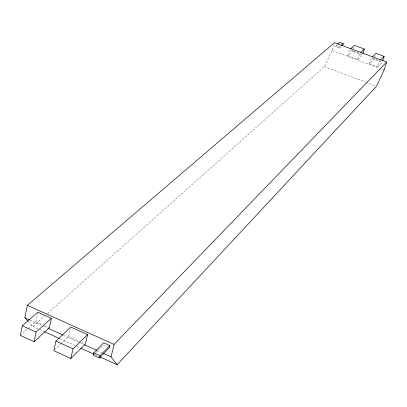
<?xml version="1.0" encoding="UTF-8"?>
<svg xmlns="http://www.w3.org/2000/svg" width="407" height="407" viewBox="0 0 407 407"><rect width="100%" height="100%" fill="white"/><g stroke="black" fill="none" stroke-linecap="round" stroke-linejoin="round"><path stroke-width="0.31" stroke-dasharray="2.04 1.53" d="M27.859 328.714L35.836 321.622L37.556 313.334M61.04 343.818L68.702 336.508L70.416 328.81M47.685 313.354L324.379 66.6L332.168 50.554L333.979 44.495M335.79 46.739L336.233 45.263L339.85 46.612L339.402 48.087L335.79 46.739L337.937 44.877M347.802 55.673L349.644 49.659L359.666 53.388L357.799 59.402L347.802 55.673L352.564 51.307L354.212 45.95M369.525 63.782L371.423 57.763L379.721 60.846L377.798 66.87L369.525 63.782L374.043 59.295L374.608 57.509M374.796 56.914L375.173 55.723M377.798 66.87L382.219 62.337L374.043 59.295M95.803 352.559L103.113 345.111L107.026 346.876M54.731 349.837L60.587 344.246M357.799 59.402L362.449 54.981L352.564 51.307M28.271 321.423L32.972 326.475L44.836 315.893M20.35 335.383L27.391 329.131M339.402 48.087L341.534 46.21M332.168 50.554L379.385 68.183M381.746 69.068L384.106 69.948M324.379 66.6L365.842 82.239M366.437 82.458L375.915 86.035M35.836 321.622L42.593 324.679M44.841 325.702L49.344 327.742M68.702 336.508L85.389 344.068M30.062 320.111L43.366 326.144M43.946 326.404L47.416 327.981M63.619 335.322L79.818 342.663M80.398 342.928L83.867 344.5M97.176 350.534L101.806 352.63M32.972 326.475L39.311 329.355M39.886 329.614L43.925 331.451M60.063 338.782L76.206 346.113M76.781 346.377L80.24 347.949M94.653 354.497L98.687 356.329"/><path stroke-width="0.61" d="M22.293 325.763L20.35 335.383L34.112 341.677L49.344 327.742L51.368 318.269L37.8 312.154L22.293 325.763L36.116 332.056L51.368 318.269M27.844 320.965L24.852 317.75L27.366 305.336L334.529 42.679L386.65 62.052L384.106 69.948L376.506 86.259L117.135 364.708L99.837 356.853M34.112 341.677L36.116 332.056M55.927 341.071L53.831 350.697L70.838 358.475L85.389 344.068L87.576 334.595L70.813 327.035L55.927 341.071L73.016 348.85L87.576 334.595M70.838 358.475L73.016 348.85M93.778 352.833L93.223 355.189L99.461 358.023L109.264 347.888L109.829 345.558L103.668 342.78L93.778 352.833L100.02 355.667L109.829 345.558M99.461 358.023L100.02 355.667M117.135 364.708L111.06 356.827L114.087 344.398L386.65 62.052M337.52 44.149L339.667 42.292L343.259 43.625L342.811 45.085L341.961 45.838M362.82 53.79L364.306 49.028L354.395 45.355L350.508 48.876M382.794 60.551L384.132 56.38L375.931 53.337L372.324 56.878M380.601 59.951L384.132 56.38M360.51 52.595L364.306 49.028M341.127 45.487L343.259 43.625M27.366 305.336L114.087 344.398M24.852 317.75L29.482 319.851M47.995 328.24L63.039 335.058M84.447 344.765L96.596 350.269M103.541 353.418L111.06 356.827M44.5 331.71L59.488 338.522M80.815 348.209L94.073 354.232"/></g></svg>
